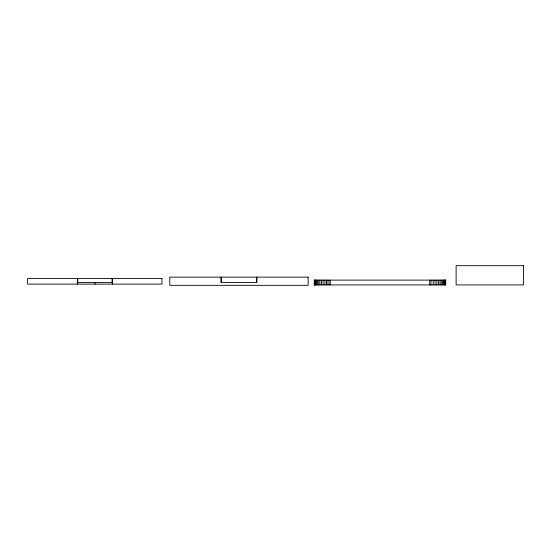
<?xml version="1.0" encoding="UTF-8"?>
<svg xmlns="http://www.w3.org/2000/svg" width="551" height="551" viewBox="0 0 551 551"><rect width="100%" height="100%" fill="white"/><g stroke="black" fill="none" stroke-linecap="round" stroke-linejoin="round"><path stroke-width="0.83" d="M77.044 282.518L112.459 282.518M94.944 282.518L94.951 284.123M445.539 280.115L445.539 284.922M445.36 280.115L445.36 284.922M444.822 280.115L444.822 284.922M444.278 280.115L444.278 284.922M443.397 280.115L443.397 284.922M442.494 280.115L442.494 284.922M441.268 280.115L441.268 284.922M440.022 280.115L440.022 284.922M438.472 280.115L438.472 284.922M436.895 280.115L436.895 284.922M435.042 280.115L435.042 284.922M433.141 280.115L433.141 284.922M430.999 280.115L430.999 284.922M429.677 280.115L429.677 284.922M330.29 280.115L330.29 284.922M328.954 280.115L328.954 284.922M326.819 280.115L326.819 284.922M326.771 280.115L326.771 284.922M324.918 280.115L324.918 284.922M323.072 280.115L323.024 284.922M321.481 280.115L321.481 284.922M319.938 280.115L319.904 284.922M318.685 280.115L318.685 284.922M317.472 280.115L317.445 284.922M316.563 280.115L316.563 284.922M315.689 280.115L315.668 284.922M315.131 280.115L315.131 284.922M314.414 280.115L314.414 284.922M256.862 277.139L256.862 282.546L221.061 282.546L221.061 277.139M256.649 277.139L256.649 282.546M221.275 277.139L221.275 282.546M112.335 278.51L112.335 284.123M112.122 278.51L112.122 282.518M77.753 278.51L77.753 282.518M77.546 278.51L77.546 284.123M523.45 265.685L456.125 265.685L456.125 284.922L523.45 284.922L523.45 265.685M308.119 277.139L169.804 277.139L169.804 285.315L308.119 285.315L308.119 277.139M161.953 278.51L27.55 278.51L27.55 284.123L161.953 284.123L161.953 278.51M445.725 280.115L314.235 280.115L314.235 284.922L445.725 284.922L445.725 280.115M314.607 284.922L314.607 280.115L314.593 284.922"/></g></svg>
